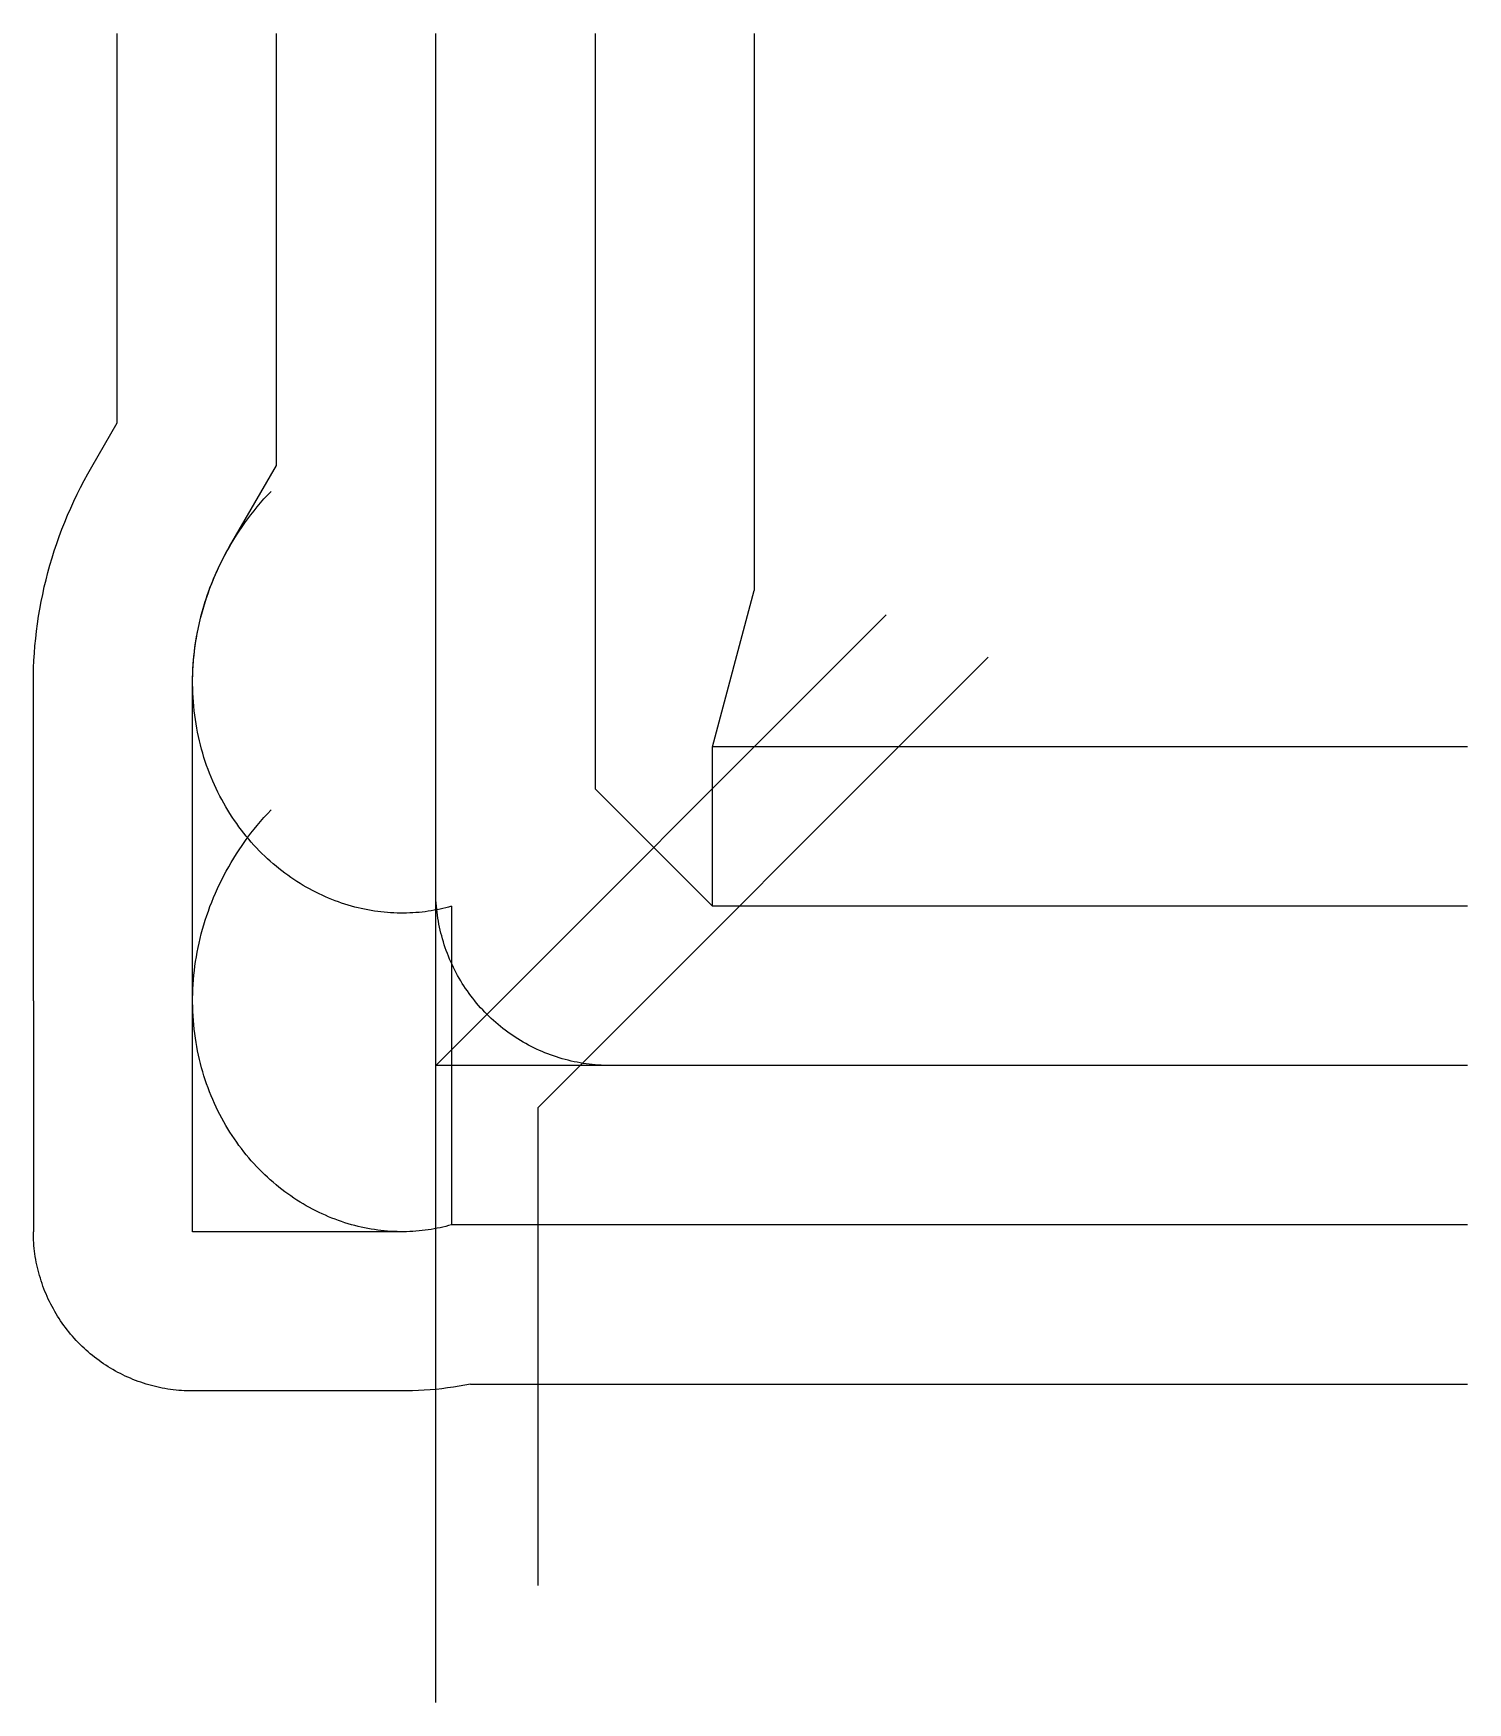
# Model space of a CAD drawing. Header units: metres. Extents: x -5849 to 15000, y -9260 to 15000.
import ezdxf

# ---------------------------------------------------------------- set-up
doc = ezdxf.new("R2010")
doc.units = ezdxf.units.M

msp = doc.modelspace()

# ---------------------------------------------------------------- linework, layer by layer
at = {"color": 1}
for p, q in [((-4630, 9342), (-4630, 15000)), ((-2315, 8722), (-2315, 15000)), ((0, 0), (0, 15000)), ((2315, 15000), (2315, 4021)), ((4630, 15000), (4630, 6904)), ((-5002, 8698), (-4630, 9342)), ((-2997, 7541), (-2315, 8722)), ((4021, 4630), (4630, 6904)), ((-5849, 938), (-5849, 5568)), ((-3534, 938), (-3534, 5568)), ((15000, 4630), (4021, 4630)), ((4021, 2315), (4021, 4630)), ((4021, 2315), (2315, 4021)), ((228, 2315), (228, -2315)), ((15000, 2315), (4021, 2315)), ((-5849, 938), (-5849, -2416)), ((-5849, 938), (-5849, 938)), ((-3534, -2416), (-3534, 938)), ((-3534, 938), (-3534, 938)), ((15000, 0), (0, 0)), ((-487, -2416), (-3534, -2416)), ((15000, -2315), (228, -2315)), ((-487, -4731), (-3534, -4731)), ((505, -4630), (15000, -4630))]:
    msp.add_line(p, q, dxfattribs=at)
for points in [[(15000, 0), (2539, 0), (2494, 0), (2450, 2), (2406, 3), (2361, 6), (2317, 10), (2273, 14), (2229, 19), (2185, 25), (2141, 31), (2098, 39), (2054, 47), (2011, 55), (1968, 65), (1924, 75), (1882, 86), (1839, 98), (1796, 111), (1754, 124), (1712, 138), (1670, 153), (1629, 169), (1588, 185), (1547, 202), (1506, 219), (1466, 238), (1426, 257), (1386, 277), (1347, 297), (1308, 318), (1269, 340), (1231, 363), (1193, 386), (1156, 410), (1119, 434), (1083, 459), (1046, 485), (1011, 511), (976, 538), (941, 566), (907, 594), (873, 623), (840, 652), (807, 682), (775, 712), (744, 744), (712, 775), (682, 807), (652, 840), (623, 873), (594, 907), (566, 941), (538, 976), (511, 1011), (485, 1046), (459, 1083), (434, 1119), (410, 1156), (386, 1193), (363, 1231), (340, 1269), (318, 1308), (297, 1347), (277, 1386), (257, 1426), (238, 1466), (219, 1506), (202, 1547), (185, 1588), (169, 1629), (153, 1670), (138, 1712), (124, 1754), (111, 1796), (98, 1839), (86, 1882), (75, 1924), (65, 1968), (55, 2011), (47, 2054), (39, 2098), (31, 2141), (25, 2185), (19, 2229), (14, 2273), (10, 2317), (6, 2361), (3, 2406), (2, 2450), (0, 2494), (0, 2539), (0, 2539), (0, 15000)], [(-5849, 5568), (-5848, 5674), (-5846, 5781), (-5841, 5887), (-5834, 5994), (-5826, 6101), (-5816, 6207), (-5804, 6314), (-5790, 6421), (-5774, 6528), (-5756, 6634), (-5736, 6741), (-5714, 6847), (-5691, 6954), (-5665, 7060), (-5638, 7165), (-5609, 7271), (-5578, 7376), (-5545, 7481), (-5510, 7585), (-5473, 7689), (-5434, 7793), (-5394, 7896), (-5351, 7998), (-5307, 8100), (-5261, 8202), (-5212, 8302), (-5163, 8402), (-5111, 8502), (-5057, 8600), (-5002, 8698), (-5002, 8698)], [(228, 2315), (187, 2303), (146, 2292), (104, 2282), (62, 2272), (19, 2264), (-24, 2255), (-67, 2248), (-111, 2241), (-155, 2235), (-199, 2230), (-243, 2225), (-288, 2221), (-333, 2218), (-379, 2216), (-425, 2214), (-470, 2214), (-517, 2214), (-563, 2215), (-609, 2217), (-656, 2219), (-703, 2223), (-750, 2227), (-797, 2232), (-844, 2238), (-892, 2245), (-939, 2252), (-987, 2261), (-1034, 2270), (-1082, 2280), (-1129, 2291), (-1177, 2303), (-1225, 2316), (-1272, 2330), (-1320, 2345), (-1368, 2360), (-1415, 2377), (-1462, 2394), (-1510, 2413), (-1557, 2432), (-1604, 2452), (-1651, 2473), (-1697, 2495), (-1744, 2518), (-1790, 2541), (-1836, 2566), (-1882, 2591), (-1927, 2618), (-1973, 2645), (-2018, 2673), (-2062, 2703), (-2106, 2733), (-2150, 2764), (-2194, 2795), (-2237, 2828), (-2280, 2862), (-2322, 2896), (-2364, 2932), (-2406, 2968), (-2446, 3005), (-2487, 3043), (-2527, 3082), (-2566, 3121), (-2605, 3162), (-2644, 3203), (-2681, 3245), (-2718, 3288), (-2755, 3332), (-2791, 3376), (-2826, 3422), (-2861, 3468), (-2894, 3515), (-2928, 3562), (-2960, 3611), (-2992, 3660), (-3023, 3710), (-3053, 3760), (-3083, 3812), (-3111, 3864), (-3139, 3916), (-3166, 3970), (-3192, 4024), (-3218, 4079), (-3242, 4134), (-3266, 4190), (-3288, 4246), (-3310, 4303), (-3331, 4361), (-3351, 4419), (-3370, 4478), (-3388, 4538), (-3405, 4597), (-3421, 4658), (-3436, 4719), (-3450, 4780), (-3463, 4842), (-3475, 4904), (-3485, 4966), (-3495, 5029), (-3504, 5093), (-3512, 5156), (-3518, 5220), (-3524, 5285), (-3528, 5350), (-3531, 5414), (-3533, 5480), (-3534, 5545), (-3534, 5611), (-3533, 5677), (-3530, 5743), (-3527, 5809), (-3522, 5876), (-3516, 5942), (-3509, 6009), (-3500, 6075), (-3491, 6142), (-3480, 6209), (-3468, 6276), (-3455, 6343), (-3441, 6409), (-3425, 6476), (-3408, 6543), (-3390, 6609), (-3371, 6676), (-3350, 6742), (-3329, 6808), (-3306, 6874), (-3282, 6940), (-3256, 7005), (-3230, 7071), (-3202, 7136), (-3173, 7200), (-3143, 7265), (-3111, 7329), (-3079, 7393), (-3045, 7456), (-3010, 7519), (-2973, 7581), (-2936, 7643), (-2897, 7705), (-2857, 7766), (-2816, 7826), (-2774, 7886), (-2731, 7946), (-2686, 8004), (-2641, 8063), (-2594, 8120), (-2546, 8177), (-2497, 8233), (-2446, 8289), (-2395, 8343), (-2395, 8343)], [(-3534, 5568), (-3534, 5634), (-3532, 5700), (-3529, 5766), (-3525, 5832), (-3520, 5899), (-3513, 5965), (-3506, 6032), (-3497, 6099), (-3487, 6166), (-3476, 6232), (-3464, 6299), (-3450, 6366), (-3435, 6433), (-3419, 6499), (-3402, 6566), (-3383, 6633), (-3364, 6699), (-3343, 6765), (-3321, 6831), (-3297, 6897), (-3273, 6963), (-3247, 7028), (-3220, 7094), (-3192, 7159), (-3162, 7223), (-3132, 7287), (-3100, 7351), (-3067, 7415), (-3033, 7478), (-2997, 7541), (-2997, 7541)], [(0, -9260), (0, 0), (6548, 6548)], [(8030, 5934), (1482, -614), (1482, -7559)], [(228, -2315), (187, -2327), (146, -2338), (104, -2348), (62, -2358), (19, -2366), (-24, -2375), (-67, -2382), (-111, -2389), (-155, -2395), (-199, -2400), (-243, -2405), (-288, -2409), (-333, -2412), (-379, -2414), (-425, -2416), (-470, -2416), (-517, -2416), (-563, -2415), (-609, -2413), (-656, -2411), (-703, -2407), (-750, -2403), (-797, -2398), (-844, -2392), (-892, -2385), (-939, -2378), (-987, -2369), (-1034, -2360), (-1082, -2350), (-1129, -2339), (-1177, -2327), (-1225, -2314), (-1272, -2300), (-1320, -2285), (-1368, -2270), (-1415, -2253), (-1462, -2236), (-1510, -2217), (-1557, -2198), (-1604, -2178), (-1651, -2157), (-1697, -2135), (-1744, -2112), (-1790, -2089), (-1836, -2064), (-1882, -2039), (-1927, -2012), (-1973, -1985), (-2018, -1957), (-2062, -1927), (-2106, -1897), (-2150, -1866), (-2194, -1835), (-2237, -1802), (-2280, -1768), (-2322, -1734), (-2364, -1698), (-2406, -1662), (-2446, -1625), (-2487, -1587), (-2527, -1548), (-2566, -1509), (-2605, -1468), (-2644, -1427), (-2681, -1385), (-2718, -1342), (-2755, -1298), (-2791, -1254), (-2826, -1208), (-2861, -1162), (-2894, -1115), (-2928, -1068), (-2960, -1019), (-2992, -970), (-3023, -920), (-3053, -870), (-3083, -818), (-3111, -766), (-3139, -714), (-3166, -660), (-3192, -606), (-3218, -551), (-3242, -496), (-3266, -440), (-3288, -384), (-3310, -327), (-3331, -269), (-3351, -211), (-3370, -152), (-3388, -92), (-3405, -33), (-3421, 28), (-3436, 89), (-3450, 150), (-3463, 212), (-3475, 274), (-3485, 336), (-3495, 399), (-3504, 463), (-3512, 526), (-3518, 590), (-3524, 655), (-3528, 720), (-3531, 784), (-3533, 850), (-3534, 915), (-3534, 981), (-3533, 1047), (-3530, 1113), (-3527, 1179), (-3522, 1246), (-3516, 1312), (-3509, 1379), (-3500, 1445), (-3491, 1512), (-3480, 1579), (-3468, 1646), (-3455, 1713), (-3441, 1779), (-3425, 1846), (-3408, 1913), (-3390, 1979), (-3371, 2046), (-3350, 2112), (-3329, 2178), (-3306, 2244), (-3282, 2310), (-3256, 2375), (-3230, 2441), (-3202, 2506), (-3173, 2570), (-3143, 2635), (-3111, 2699), (-3079, 2763), (-3045, 2826), (-3010, 2889), (-2973, 2951), (-2936, 3013), (-2897, 3075), (-2857, 3136), (-2816, 3196), (-2774, 3256), (-2731, 3316), (-2686, 3374), (-2641, 3433), (-2594, 3490), (-2546, 3547), (-2497, 3603), (-2446, 3659), (-2395, 3713), (-2395, 3713)], [(-3534, -4731), (-3575, -4731), (-3615, -4730), (-3656, -4728), (-3696, -4726), (-3736, -4722), (-3776, -4719), (-3816, -4714), (-3857, -4709), (-3897, -4703), (-3936, -4696), (-3976, -4689), (-4016, -4681), (-4055, -4672), (-4094, -4663), (-4134, -4652), (-4172, -4642), (-4211, -4630), (-4250, -4618), (-4288, -4605), (-4326, -4592), (-4364, -4578), (-4402, -4563), (-4439, -4547), (-4476, -4531), (-4513, -4514), (-4549, -4497), (-4585, -4479), (-4621, -4460), (-4657, -4441), (-4692, -4421), (-4727, -4401), (-4761, -4380), (-4795, -4358), (-4829, -4336), (-4862, -4313), (-4895, -4289), (-4928, -4265), (-4960, -4241), (-4991, -4215), (-5022, -4190), (-5053, -4163), (-5083, -4137), (-5113, -4109), (-5142, -4082), (-5171, -4053), (-5200, -4024), (-5227, -3995), (-5255, -3965), (-5282, -3935), (-5308, -3904), (-5333, -3873), (-5359, -3842), (-5383, -3809), (-5407, -3777), (-5431, -3744), (-5454, -3711), (-5476, -3677), (-5498, -3643), (-5519, -3609), (-5539, -3574), (-5559, -3539), (-5578, -3503), (-5597, -3467), (-5615, -3431), (-5632, -3395), (-5649, -3358), (-5665, -3321), (-5681, -3283), (-5696, -3246), (-5710, -3208), (-5723, -3170), (-5736, -3132), (-5748, -3093), (-5760, -3054), (-5770, -3015), (-5781, -2976), (-5790, -2937), (-5799, -2898), (-5807, -2858), (-5814, -2818), (-5821, -2778), (-5827, -2738), (-5832, -2698), (-5837, -2658), (-5841, -2618), (-5844, -2578), (-5846, -2537), (-5848, -2497), (-5849, -2457), (-5849, -2416)], [(228, -2315), (187, -2327), (146, -2338), (104, -2348), (62, -2358), (19, -2366), (-24, -2375), (-67, -2382), (-111, -2389), (-155, -2395), (-199, -2400), (-243, -2405), (-288, -2409), (-333, -2412), (-379, -2414), (-425, -2416), (-470, -2416), (-487, -2416)], [(505, -4630), (423, -4646), (340, -4661), (256, -4675), (173, -4687), (88, -4698), (4, -4707), (-81, -4715), (-167, -4721), (-252, -4726), (-338, -4729), (-424, -4731), (-487, -4731)]]:
    msp.add_lwpolyline(points, dxfattribs=at)

doc.saveas('drawing.dxf')
